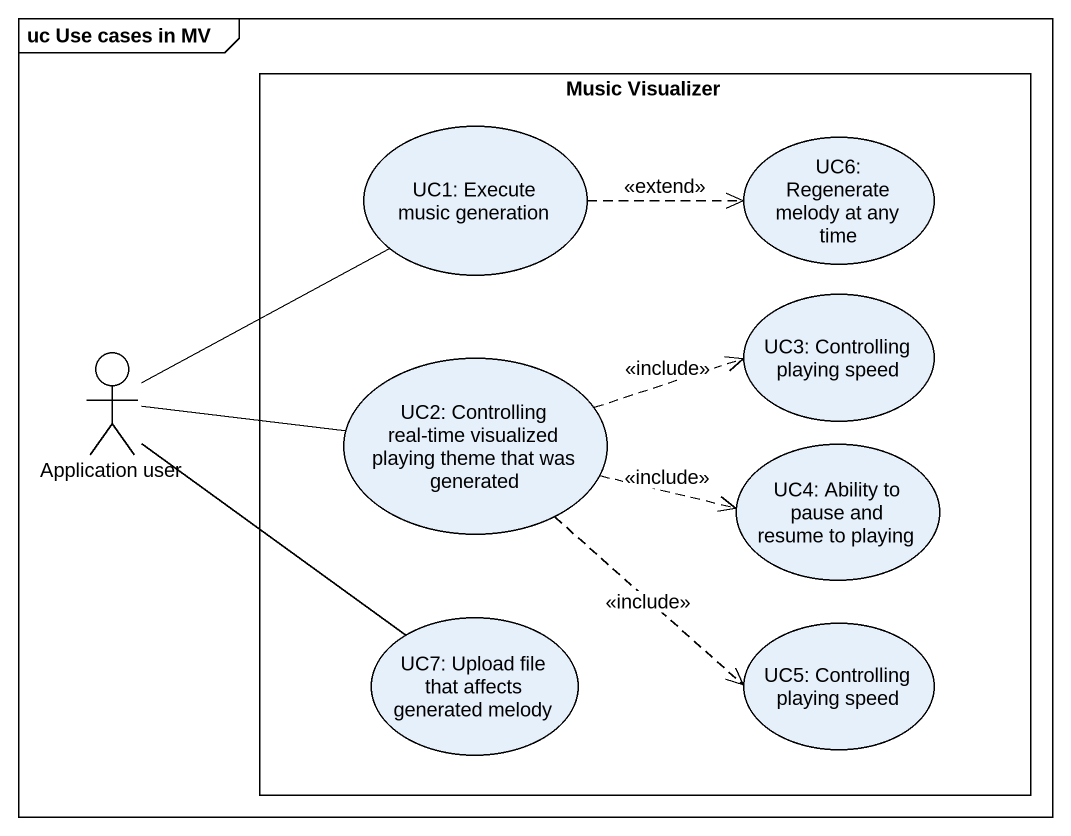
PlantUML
@startuml
mainframe uc Use cases in MV
rectangle "Music Visualizer" as Music_Visualizer {
  usecase "UC1: Execute music generation" as UC1_Execute_music_generation
  usecase "UC6: Regenerate melody at any time" as UC6_Regenerate_melody_at
  usecase "UC3: Controlling playing speed" as UC3_Controlling_playing
  usecase "UC2: Controlling real-time visualized playing theme that was generated" as UC2_Controlling_real_time
  usecase "UC4: Ability to pause and resume to playing" as UC4_Ability_to_pause_and
  usecase "UC7: Upload file that affects generated melody" as UC7_Upload_file_that
  usecase "UC5: Controlling playing speed" as UC5_Controlling_playing
}
actor "Application user" as Application_user
UC1_Execute_music_generation .right.> UC6_Regenerate_melody_at : <<extend>>
Application_user -up- UC1_Execute_music_generation
Application_user -right- UC2_Controlling_real_time
Application_user -- UC7_Upload_file_that
UC2_Controlling_real_time .right.> UC3_Controlling_playing : <<include>>
UC2_Controlling_real_time .right.> UC4_Ability_to_pause_and : <<include>>
UC2_Controlling_real_time ..> UC5_Controlling_playing : <<include>>
@enduml
